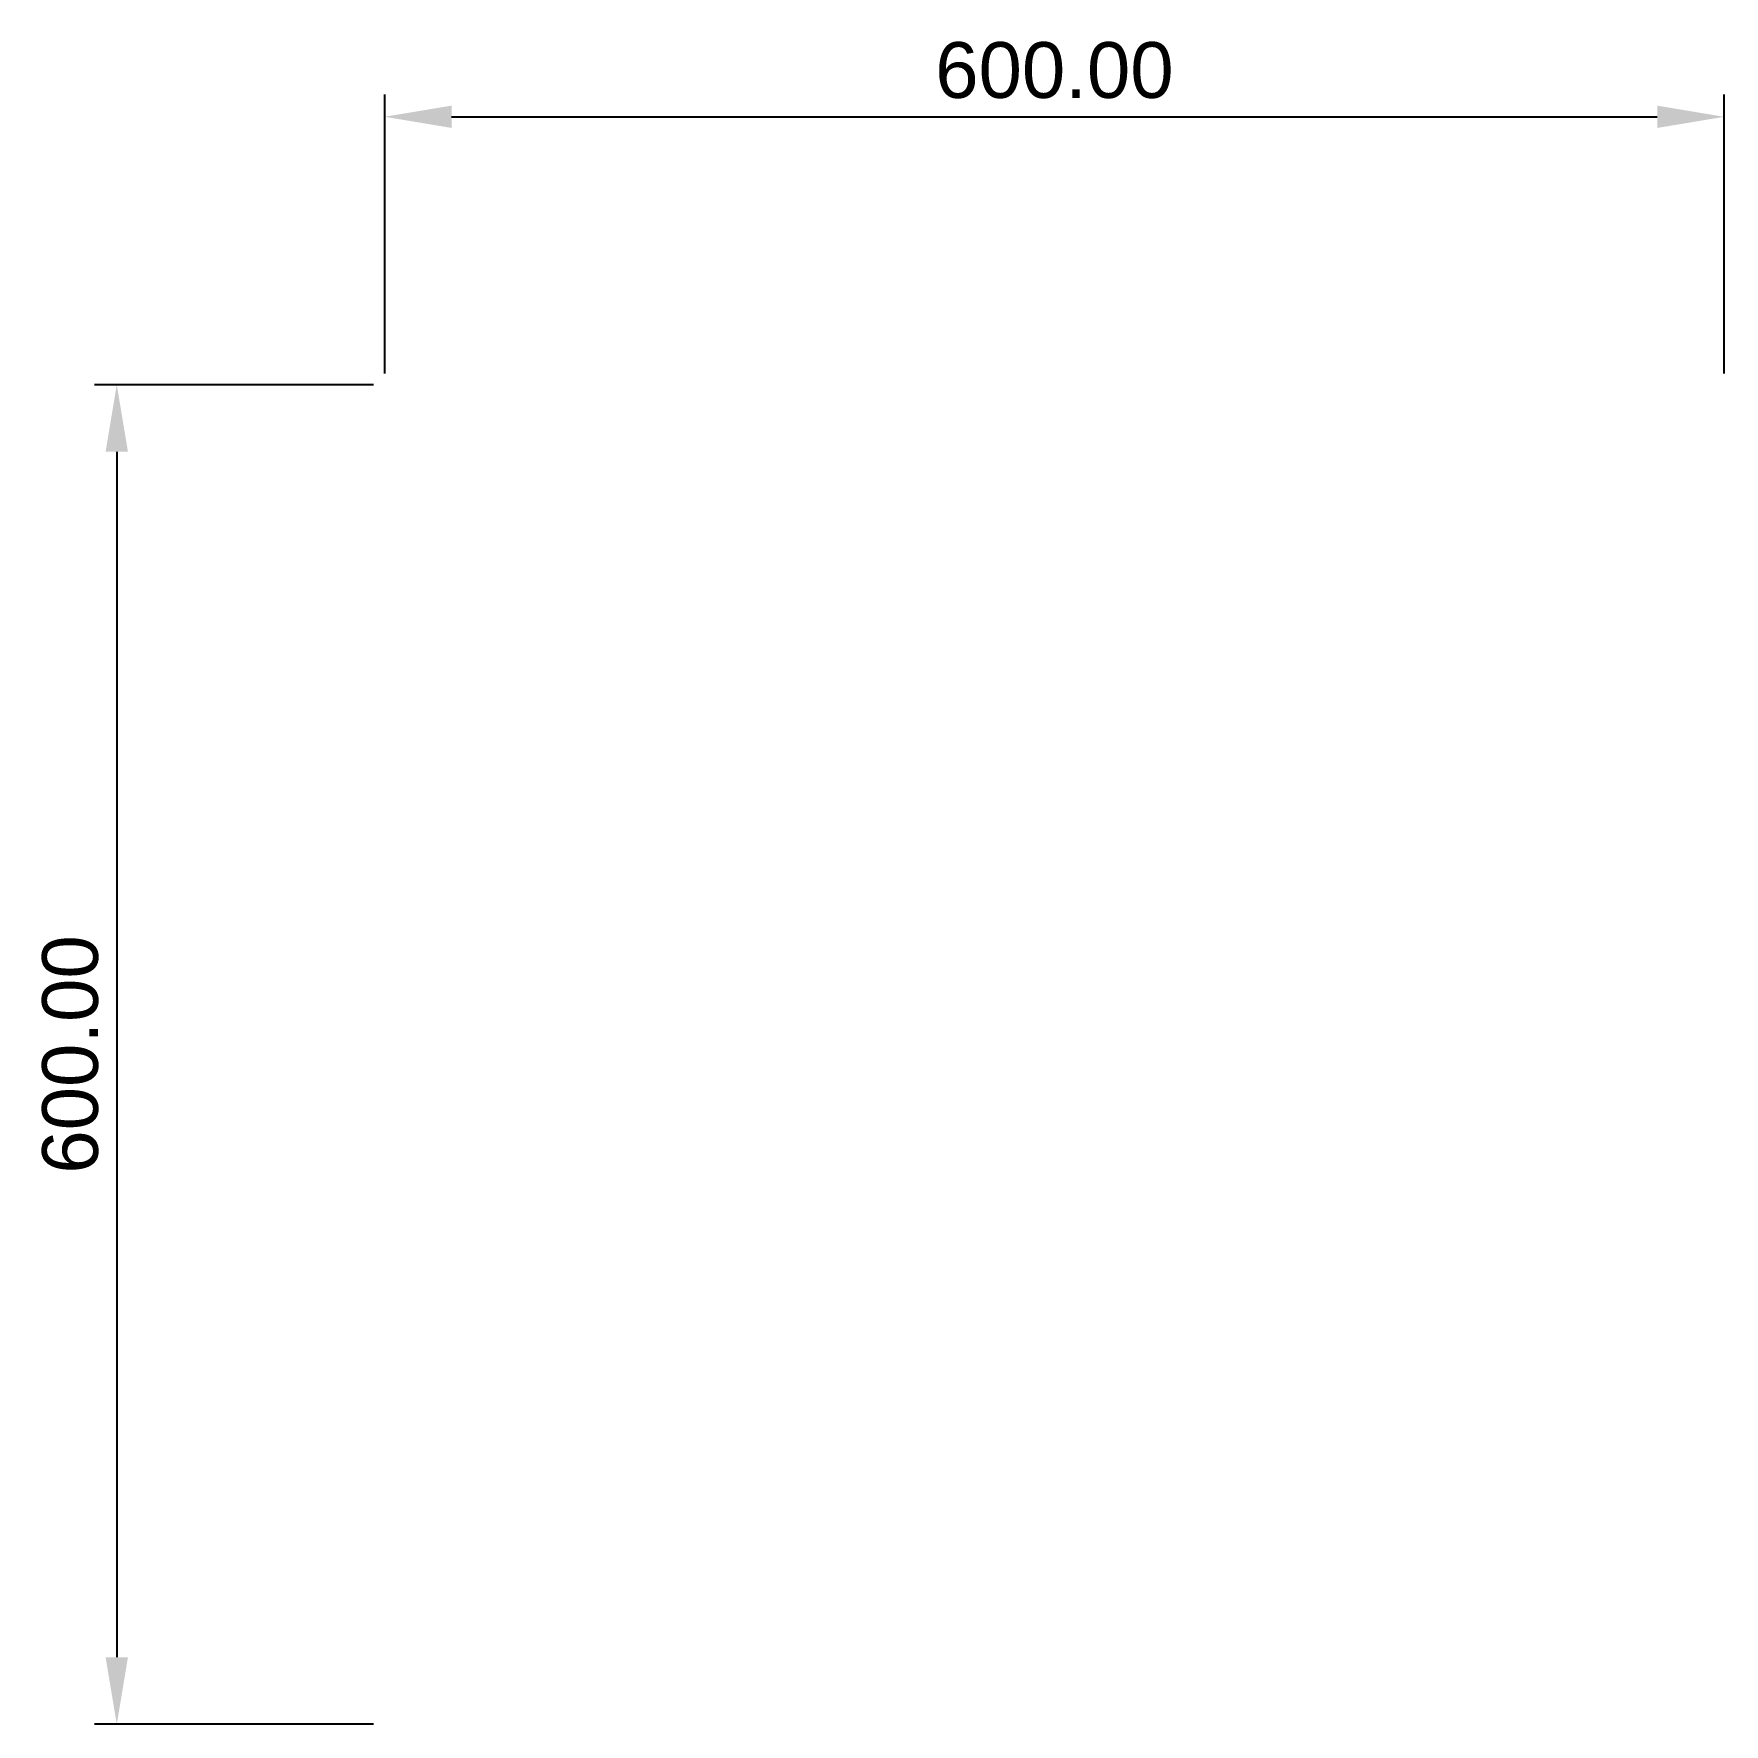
# Model space of a CAD drawing. Header units: millimetres. Extents: x 3679 to 4437, y 2919 to 3676.
import ezdxf

# ---------------------------------------------------------------- set-up
doc = ezdxf.new("R2010")
doc.units = ezdxf.units.MM
doc.layers.add('Default', color=7, linetype='Continuous')
doc.styles.add('Arial Regular', font='arial.ttf')
doc.dimstyles.new('Millimeter Small', dxfattribs={"dimscale": 10, "dimtxt": 2.5, "dimasz": 3, "dimexe": 1, "dimexo": 0.5, "dimgap": 0.8, "dimtad": 1, "dimtoh": 1, "dimzin": 1, "dimdsep": 46, "dimtxsty": 'Arial Regular', "dimcen": 2.5, "dimadec": 1, "dimazin": 1, "dimtfac": 1, "dimtdec": 4, "dimtix": 1, "dimtofl": 0, "dimtmove": 1, "dimatfit": 3, "dimfxl": 1, "dimtolj": 1, "dimtzin": 1, "dimarcsym": 0})

# ---------------------------------------------------------------- blocks, each defined once
blk = doc.blocks.new('*D2')
at = {"layer": 'Default', "color": 0, "lineweight": -2, "transparency": 16777216}
for p, q in [((3831.54, 3518.78), (3706.54, 3518.78)), ((3716.54, 3488.78), (3716.54, 2948.78)), ((3831.54, 2918.78), (3706.54, 2918.78))]:
    blk.add_line(p, q, dxfattribs=at)
at = {"layer": 'Default', "color": 0, "transparency": 16777216}
for points in [[(3711.54, 3488.78), (3721.54, 3488.78), (3716.54, 3518.78)], [(3711.54, 2948.78), (3721.54, 2948.78), (3716.54, 2918.78)]]:
    blk.add_solid(points, dxfattribs=at)
at = {"layer": 'Defpoints', "color": 0, "transparency": 16777216}
for p in [(3836.54, 3518.78), (3716.54, 2918.78), (3836.54, 2918.78)]:
    blk.add_point(p, dxfattribs=at)
at = {"layer": 'Default', "color": 0, "transparency": 16777216, "insert": (3695.78, 3218.78), "char_height": 25, "attachment_point": 5, "rotation": 90, "style": 'Arial Regular'}
blk.add_mtext('\\A1;600.00', dxfattribs=at)
blk = doc.blocks.new('*D3')
at = {"layer": 'Default', "color": 0, "lineweight": -2, "transparency": 16777216}
for p, q in [((3836.54, 3523.78), (3836.54, 3648.78)), ((4436.54, 3523.78), (4436.54, 3648.78)), ((3866.54, 3638.78), (4406.54, 3638.78))]:
    blk.add_line(p, q, dxfattribs=at)
at = {"layer": 'Default', "color": 0, "transparency": 16777216}
for points in [[(3866.54, 3643.78), (3866.54, 3633.78), (3836.54, 3638.78)], [(4406.54, 3643.78), (4406.54, 3633.78), (4436.54, 3638.78)]]:
    blk.add_solid(points, dxfattribs=at)
at = {"layer": 'Defpoints', "color": 0, "transparency": 16777216}
for p in [(4436.54, 3638.78), (3836.54, 3518.78), (4436.54, 3518.78)]:
    blk.add_point(p, dxfattribs=at)
at = {"layer": 'Default', "color": 0, "transparency": 16777216, "insert": (4136.54, 3659.55), "char_height": 25, "attachment_point": 5, "style": 'Arial Regular'}
blk.add_mtext('\\A1;600.00', dxfattribs=at)

msp = doc.modelspace()

# ---------------------------------------------------------------- dimensions: what is measured, and where the dimension line sits
at = {"layer": 'Default'}
dim = msp.add_linear_dim(base=(4436.544, 3638.782, -305), p1=(3836.544, 3518.782, -305), p2=(4436.544, 3518.782, -305), dimstyle='Millimeter Small', override={"dimscale": 10, "dimtxt": 2.5, "dimasz": 3, "dimexe": 1, "dimexo": 0.5, "dimgap": 0.8, "dimtad": 1, "dimtih": 0, "dimtoh": 0, "dimdec": 2, "dimzin": 1, "dimtxsty": 'Arial Regular', "dimsah": 0, "dimcen": 2.5, "dimadec": 1, "dimazin": 1, "dimtix": 0, "dimtmove": 0, "dimtzin": 1}, dxfattribs=at)
dim.commit()
dim.dimension.update_dxf_attribs({"geometry": '*D3', "text_midpoint": (4136.544, 3659.546, -305)})
dim = msp.add_linear_dim(base=(3716.544, 2918.782, -305), p1=(3836.544, 3518.782, -305), p2=(3836.544, 2918.782, -305), angle=90, dimstyle='Millimeter Small', override={"dimscale": 10, "dimtxt": 2.5, "dimasz": 3, "dimexe": 1, "dimexo": 0.5, "dimgap": 0.8, "dimtad": 1, "dimtih": 0, "dimtoh": 0, "dimdec": 2, "dimzin": 1, "dimtxsty": 'Arial Regular', "dimsah": 0, "dimcen": 2.5, "dimadec": 1, "dimazin": 1, "dimtix": 0, "dimtmove": 0, "dimtzin": 1}, dxfattribs=at)
dim.commit()
dim.dimension.update_dxf_attribs({"geometry": '*D2', "text_midpoint": (3695.779, 3218.782, -305)})

doc.saveas('drawing.dxf')
